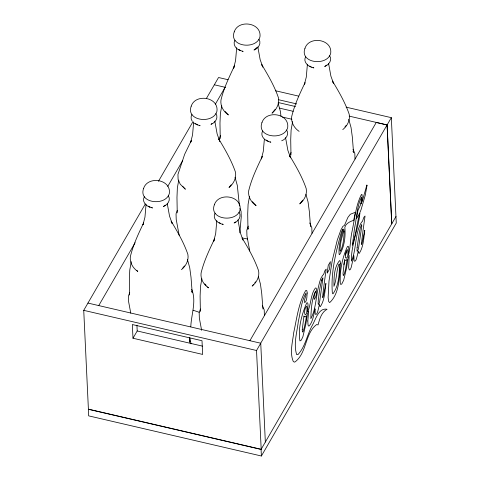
<?xml version="1.0" encoding="UTF-8"?>
<svg xmlns="http://www.w3.org/2000/svg" width="480" height="480" viewBox="0 0 480 480"><rect width="100%" height="100%" fill="white"/><g stroke="black" fill="none" stroke-linecap="round" stroke-linejoin="round"><path stroke-width="0.72" d="M189.81 337.83L189.768 342.288L189.618 337.65L191.076 343.872M146.058 204.258L144.96 217.134L142.992 224.772L143.676 222.894M193.656 122.046L192.558 134.922L190.59 142.566L191.28 140.688L184.656 154.29L177.948 174.408L178.104 179.424L180.216 184.194L185.37 189.222L182.58 186.234M216.792 220.692L215.694 233.568L213.726 241.212L214.644 238.704C209.382 249.876 203.964 260.916 201.084 273.054C200.328 278.994 203.67 284.628 208.506 287.868L207.576 286.872M236.67 47.76L235.566 60.636L233.598 68.274L234.516 65.772C229.254 76.944 223.836 87.984 220.956 100.116C220.206 106.062 223.542 111.69 228.384 114.93L225.126 111.45M264.372 139.23L263.292 151.362L261.324 159L262.242 156.498C256.98 167.67 251.562 178.704 248.682 190.842C247.926 196.788 251.268 202.416 256.104 205.656L252.384 201.678M307.404 64.194L306.3 77.07L304.332 84.714L305.022 82.836M239.808 232.842L241.254 216.9L241.074 211.224L239.88 208.524M343.914 264.87L344.73 259.506L345.204 260.334L345.846 260.484L347.142 259.302L345.51 269.478L344.304 273.768L343.302 275.7L343.032 273.354L344.418 261.234M190.8 326.766C191.214 314.58 196.716 300.954 191.688 289.386M345.528 254.958L345.414 257.538L346.344 258.264C348.744 256.392 347.784 252.402 347.628 249.678C345.966 249.966 346.176 253.602 345.528 254.958L346.452 251.25M131.274 261.666L129.762 270.054L129.372 279.708L129.636 295.05M178.746 180.15L177.36 187.848L176.97 197.496L177.234 212.838M221.754 105.864L220.374 113.556L219.978 123.21L220.242 138.546M201.882 278.802L200.496 286.494L200.106 296.148L200.37 311.484M249.48 196.59L248.094 204.282L247.704 213.936L247.968 229.272L248.46 227.934M292.614 121.602L291.108 129.996L290.718 139.644L290.976 154.986M321.636 280.518L322.956 277.806L319.986 299.238C319.758 302.346 317.646 308.544 318.27 300.684C319.134 293.19 319.938 284.94 322.494 278.172M144.342 196.728C141.738 201.084 145.65 206.034 149.988 207.096L148.434 206.148M191.94 114.516L191.13 116.718L191.202 118.962L192.144 121.098M129.72 292.566L128.442 296.046L128.616 301.722L130.758 313.17M234.948 40.23C232.35 44.586 236.262 49.53 240.6 50.592L238.53 49.332M177.318 210.354L176.04 213.834L176.214 219.51L179.166 235.278M219.048 139.548L220.584 135.372M215.076 213.162C211.956 218.7 218.178 223.662 223.236 224.382L222.444 224.112M262.674 130.956C259.554 136.488 265.776 141.456 270.834 142.17L270.042 141.9M200.454 309L199.176 312.486L199.35 318.162L201.63 330.33M305.688 56.664C302.568 62.196 308.784 67.164 313.848 67.884L313.056 67.614M248.304 226.092L246.774 230.274L246.948 235.95L249.768 250.998M289.782 155.988L291.06 152.502M143.622 222.948C138.366 233.85 133.224 244.746 130.35 256.62C129.594 262.56 132.936 268.194 137.772 271.428L136.842 270.438M304.968 82.884C299.706 93.786 294.57 104.682 291.696 116.556C290.94 122.496 294.282 128.13 299.118 131.37M87.954 303.072L260.742 343.224L256.53 350.496L261.186 449.31L88.398 409.158L83.736 310.344L145.326 203.97M158.454 181.296L192.954 121.71M206.454 98.388L218.544 77.514L228.024 79.716M98.748 305.58L135.126 242.748M167.754 186.396L182.754 160.488M215.382 104.136L225.132 87.3M132.99 338.238L132.342 324.54L202.002 340.722L202.644 354.426L132.99 338.238L137.202 330.966L136.932 325.194M249.876 340.74L376.254 122.46L387.054 124.968L391.716 223.782M260.676 343.248L387.054 124.968M391.782 223.752L387.12 124.938L391.332 117.666L346.128 107.16M261.078 449.412L88.332 409.272L88.644 415.86L261.39 456L261.078 449.412L395.994 216.48M261.39 456L396.264 223.056L391.332 117.666M256.878 47.496L253.974 50.058C258.174 48.6 261.78 43.464 258.912 39.264M275.064 109.44L272.034 113.178C276.57 109.512 279.6 103.728 278.466 97.806C274.374 85.962 268.164 75.318 261.762 64.674L262.836 67.098L260.148 59.646L257.832 46.908M231.186 184.8L229.02 187.464C233.562 183.804 236.586 178.014 235.452 172.092C231.36 160.254 225.15 149.604 218.748 138.966L219.822 141.39L217.134 133.932L214.824 121.194M182.724 268.074L184.452 265.944M344.934 126.948L346.23 125.346M302.784 200.166L299.754 203.904C304.296 200.238 307.32 194.454 306.186 188.532C302.094 176.688 295.884 166.044 289.482 155.4L290.556 157.824L287.874 150.372L285.558 137.634M253.458 284.514L252.156 286.11C256.698 282.45 259.722 276.66 258.588 270.744C254.52 259.17 248.604 248.64 242.238 238.266M254.754 282.912L255.618 281.844M342.768 129.612C347.31 125.952 350.334 120.162 349.2 114.246C345.108 102.402 338.898 91.752 332.496 81.114L333.57 83.538L330.882 76.08L328.572 63.342M181.422 269.676C185.964 266.01 188.988 260.226 187.854 254.304C183.762 242.466 177.552 231.816 171.15 221.172L172.224 223.596L169.536 216.144L167.226 203.406M211.956 123.63L210.96 124.344C215.16 122.886 218.766 117.75 215.898 113.55M326.694 65.07L324.708 66.492C328.908 65.034 332.514 59.898 329.646 55.704M165.348 205.128L163.362 206.556C167.562 205.098 171.168 199.962 168.3 195.762M235.59 221.922L234.102 222.996C238.302 221.538 241.902 216.402 239.034 212.202M281.7 140.784C285.9 139.326 289.5 134.19 286.632 129.99M247.632 238.998L242.184 237.978M275.412 90.726L298.74 96.15M214.332 84.786L225.27 87.33M278.49 99.696L296.718 103.932M349.206 116.13L387.12 124.938M278.172 102.522L295.59 106.566M279.402 108.102L293.19 111.306M282.45 117.066L291.882 119.256M83.736 310.344L256.53 350.496M137.202 330.966L202.506 346.14M239.352 50.172L243.114 51.444L242.322 51.174M148.746 206.67L152.502 207.942L151.71 207.678M193.116 310.218L199.176 312.27M199.308 125.466L200.1 125.736L196.344 124.458L193.896 122.97M309.78 66.084L311.334 67.032M266.25 140.058L268.32 141.318M195.516 123.618L197.586 124.884M219.174 222.582L220.722 223.53M204.786 283.89L206.184 285.384M353.034 149.322L354.822 153.372L355.002 159.048M352.962 151.176L353.538 152.472L352.35 137.166L351.054 127.584L348.75 119.346M309.72 222.942L311.814 227.658L311.988 233.334M242.154 238.218L242.958 240.036L240.276 232.584L237.96 219.846M262.422 305.826L264.216 309.87L264.39 315.546M191.616 291.234L192.192 292.536L191.01 277.23L189.708 267.648L187.41 259.41M305.934 194.322L308.04 201.87L309.342 211.458L310.524 226.758M278.208 103.596L280.314 111.144L281.016 116.31M235.008 177.198L237.306 185.436L239.454 205.95M258.336 276.534L260.442 284.082L261.744 293.67L262.926 308.97M260.742 343.224L265.338 442.062M361.446 198.162L360.9 203.796L361.806 201.63L362.262 197.484L361.956 194.376L361.362 194.61C355.662 205.92 354.69 219.066 352.068 231.354C350.274 239.178 350.55 247.494 348.438 255.15L348.822 248.472L348.558 246.834L348.084 246.252L347.46 246.522C342.138 257.862 339.636 271.314 340.32 283.854L340.728 284.4L341.754 284.052L343.692 280.164L346.59 267.906L348.186 257.562L349.182 255.444L348.666 267.756L349.272 269.874L349.848 269.916L350.526 269.088L351.228 267.282L353.892 255.69L354.072 260.604L354.42 261.216L354.972 261.12C356.946 261.12 358.428 246.906 358.596 252.846L359.16 253.488C363.534 247.002 363.774 237.912 364.764 230.31C363.096 237.888 359.466 258.174 363.072 230.262L365.046 216.03C362.778 217.362 363.354 221.682 361.524 222.18C354.54 233.784 356.706 249.654 351.39 261.132C351.024 244.818 358.374 229.56 359.856 213.378C356.736 223.722 355.842 234.822 352.41 245.184L354.564 228.138C356.712 218.154 356.922 206.298 361.344 197.448L361.446 198.162M307.086 308.154L306.6 313.62L305.568 314.706L304.92 314.406C304.032 312.042 305.01 307.29 306.852 306.12L307.086 308.154M307.2 293.04C306.732 296.082 307.386 300.63 304.716 302.712C303.486 299.424 306.708 296.184 305.94 293.112C301.164 301.542 300.594 311.916 298.35 321.27C297.078 332.172 293.328 343.818 296.64 354.576L297.882 354.66C305.538 346.578 307.026 334.5 312.51 324.996C315.702 319.314 318.768 307.518 327.042 309.258C321.462 312.198 319.584 319.212 318.048 324.93L316.68 324.522C304.698 333.456 306.954 353.448 294.708 362.148L293.334 361.644C289.47 352.584 292.656 342.048 293.706 332.676C296.796 318.546 298.506 303.36 305.664 290.586L306.342 290.334L306.87 290.814L307.2 293.04M340.548 263.298C339.15 276.336 339.942 293.076 329.7 302.592L328.644 301.47L328.122 297.558L328.998 281.136L332.238 260.628L337.284 240.03L340.854 230.07L342.882 226.326L344.418 225.462L347.868 217.458L350.334 214.254L355.362 212.298L353.682 220.278C350.118 221.598 345.942 223.206 344.844 227.238C345.654 236.454 344.472 246.882 339.552 254.718L339.114 254.298C338.496 246.666 340.566 239.046 342.378 231.69C344.628 225.612 341.304 231.312 341.13 233.016C335.754 252.498 330.666 272.994 332.382 293.274L332.976 293.856C338.952 285.636 339.354 273.912 339.468 264L338.928 264.114C336.192 271.272 336.846 279.156 333.954 286.362C333.942 277.8 333.906 267.546 339.534 260.598L340.056 260.85L340.548 263.298M307.8 320.982L308.058 325.062L308.508 326.034L309.252 325.932C313.134 321.18 313.65 314.58 315.036 308.814L315.216 313.788L315.57 314.4L316.122 314.31C318.192 314.118 319.566 299.946 319.746 306.09L320.31 306.672C324.726 300.18 324.906 291.048 325.908 283.434C324.24 291.012 320.61 311.298 324.222 283.386L326.19 269.154C323.922 270.486 324.498 274.806 322.668 275.304L320.916 278.304L319.824 281.442A24.39 7.17 -76.9 0 0 318.66 286.056C316.014 296.292 315.768 310.068 310.83 318.654C311.112 309.876 311.772 298.2 315.66 291.072C314.982 293.706 313.47 296.628 314.232 299.484C316.608 296.844 316.65 291.978 316.326 288.402L315.894 287.934L315.312 288.12C310.386 294.972 311.232 304.41 307.614 311.874L308.046 304.92L307.782 303.282L307.308 302.7L306.684 302.97C301.77 314.394 297.81 328.536 299.952 340.908L301.29 340.146L302.916 336.666L305.892 323.958L307.398 313.89L308.646 311.142L307.8 320.982M344.13 231.834C343.902 238.35 343.35 245.262 340.5 251.208L340.056 251.016L340.05 248.31L340.992 241.14L343.908 229.572L344.13 231.834M302.256 329.796C302.376 339.078 306.726 316.686 306.36 315.744L305.064 316.926L304.428 316.776L303.954 315.948L302.256 329.796M357.126 247.566C356.502 255.426 358.608 249.228 358.842 246.12L361.782 226.098L361.656 224.658L360.486 227.34L359.442 231.984L357.126 247.566M327.282 271.95L327.222 273.108L329.436 269.292L330.426 261.642L328.242 265.416L327.282 271.95M367.002 185.55L365.274 195.18L361.122 209.478A19.872 5.838 -76.9 0 1 358.236 215.922L356.526 218.538L357.948 210.474L362.388 200.76L366.876 184.962L367.002 185.55M143.628 188.352C137.946 203.406 165.846 206.556 169.338 193.44C171.33 179.124 147.732 175.584 143.628 188.352M191.226 106.14C185.544 121.194 213.444 124.344 216.936 111.234C218.928 96.912 195.33 93.378 191.226 106.14M234.24 31.848C228.558 46.902 256.458 50.052 259.95 36.942C261.936 22.626 238.344 19.086 234.24 31.848M214.362 204.786C208.68 219.84 236.586 222.99 240.078 209.88C242.064 195.558 218.466 192.024 214.362 204.786M261.966 122.574C256.278 137.628 284.184 140.778 287.676 127.668C289.662 113.346 266.064 109.812 261.966 122.574M304.974 48.288C299.292 63.342 327.192 66.492 330.684 53.382C332.676 39.06 309.078 35.526 304.974 48.288"/></g></svg>
